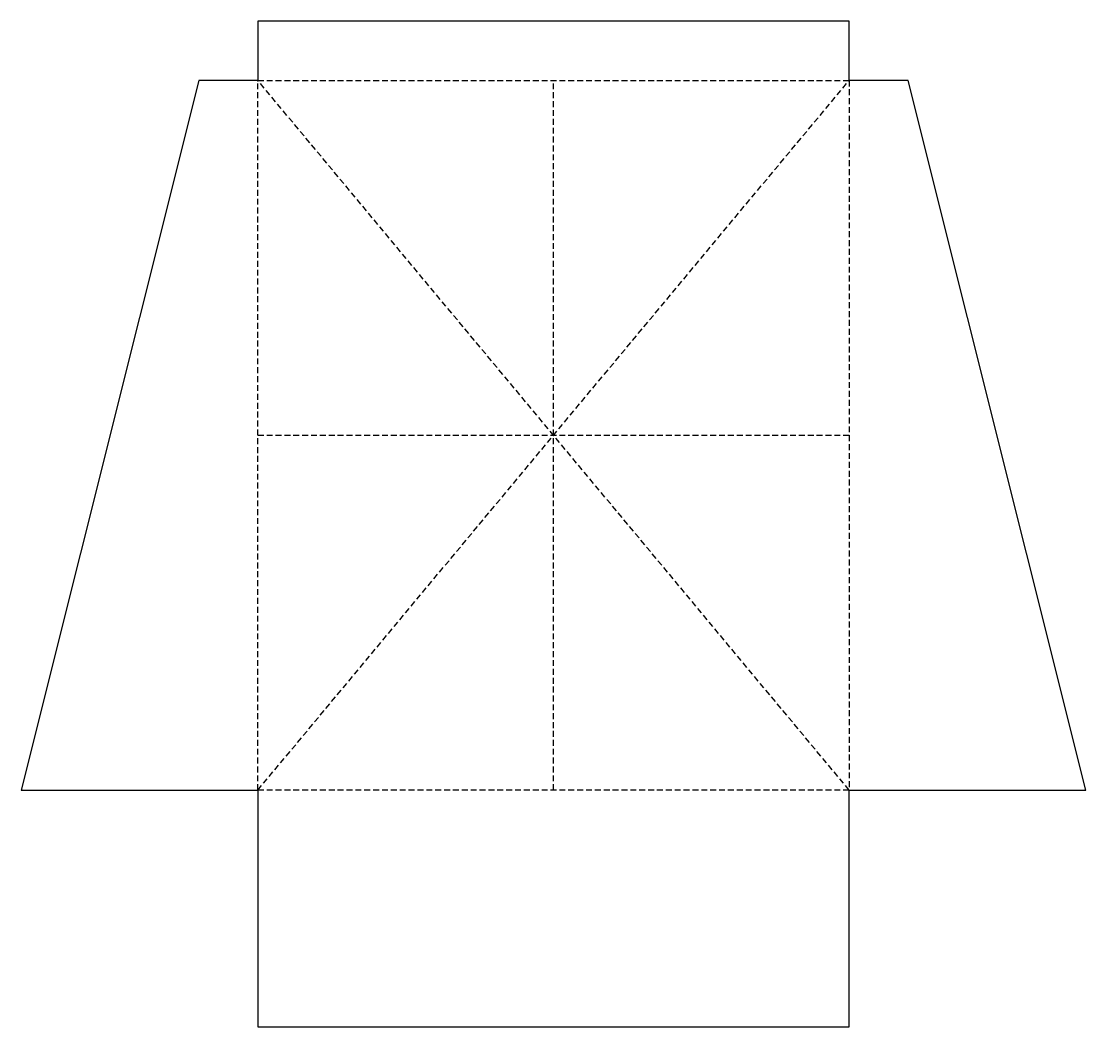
# Model space of a CAD drawing. Header units: millimetres. Extents: x -45 to 45, y -50 to 35.
import ezdxf

# ---------------------------------------------------------------- set-up
doc = ezdxf.new("R2010")
doc.units = ezdxf.units.MM
doc.linetypes.add('DASHED', pattern=[0.75, 0.5, -0.25])
doc.layers.get('0').update_dxf_attribs({"linetype": 'CONTINUOUS'})
doc.layers.add('1', color=7, linetype='DASHED')

msp = doc.modelspace()

# ---------------------------------------------------------------- linework, layer by layer
msp.add_lwpolyline([(-25, -30), (-25, -50), (25, -50), (25, -30), (45, -30), (30, 30), (25, 30), (25, 35), (-25, 35), (-25, 30), (-30, 30), (-45, -30)], close=True)
msp.add_point((0, 0))
msp.add_point((0, 0))
at = {"layer": '1'}
for p, q in [((-25, -30), (-25, 30)), ((-25, 30), (25, 30)), ((25, -30), (-25, 30)), ((-25, -30), (25, 30)), ((0, -30), (0, 30)), ((25, 30), (25, -30)), ((-25, 0), (25, 0)), ((25, -30), (-25, -30))]:
    msp.add_line(p, q, dxfattribs=at)

doc.saveas('drawing.dxf')
